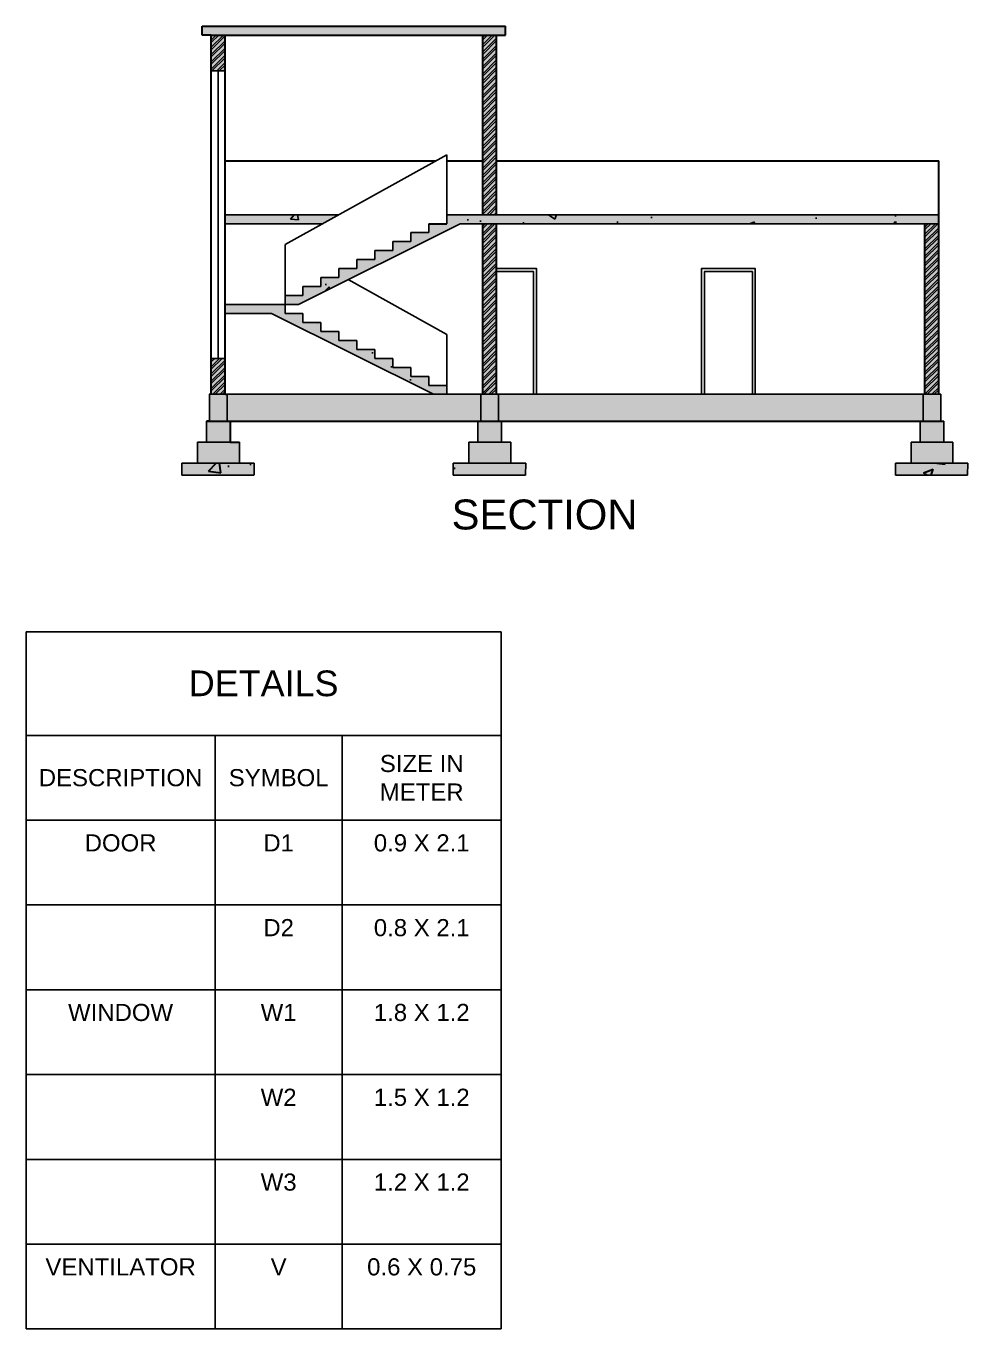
# Model space of a CAD drawing. Header units: metres. Extents: x 47.9 to 87.8, y 16.7 to 41.5.
# Drawn here: x 72.08 to 87.8, y 19.78 to 41.54 of the extents above; entities that cross this region are included whole.
import ezdxf

# ---------------------------------------------------------------- set-up
doc = ezdxf.new("R2010")
doc.units = ezdxf.units.M
doc.layers.add('DIMENSION', color=8, linetype='Continuous')
doc.layers.add('WALL', color=7, linetype='Continuous', lineweight=30)
doc.styles.get("Standard").update_dxf_attribs({"font": 'arial.ttf'})
pattern_1 = [(50, (-4.809, -1.9411), (1.639662, -0.143452), [0.17145, -1.88595]), (355, (-4.809, -1.9411), (-0.31719, 1.719512), [0.13716, -1.508765]), (100.4514, (-4.6723, -1.953), (1.32247, 1.57606), [0.14571, -1.602812]), (46.1842, (-4.809, -1.484), (2.43971, -0.37838), [0.257175, -2.828925]), (96.6356, (-4.6056, -1.5154), (2.13664, 2.226835), [0.218565, -2.40422]), (351.1842, (-4.809, -1.484), (2.13664, 2.226835), [0.20574, -2.26314]), (21, (-4.5803, -1.5982), (1.36453, -0.920387), [0.17145, -1.88595]), (326, (-4.5803, -1.5982), (0.556218, 1.657692), [0.13716, -1.50876]), (71.4514, (-4.4666, -1.6749), (1.920748, 0.737305), [0.14571, -1.60281]), (37.5, (-4.80894, -1.9411), (0.0277974, 0.7609953), [0, -1.490472, 0, -1.53162, 0, -1.514475]), (7.5, (-4.80894, -1.9411), (0.601377, 0.901625), [0, -0.873252, 0, -1.456182, 0, -0.577215]), (327.5, (-5.3187, -1.9411), (1.2203154, -0.0515587), [0, -0.5715, 0, -1.78308, 0, -2.36601]), (317.5, (-5.5473, -1.9411), (1.333163, 0.228838), [0, -0.74295, 0, -1.184148, 0, -1.68021])]
pattern_2 = [(45, (-4.80894, 0), (-0.06061673, 0.06061673), []), (45, (-4.76853, 0), (-0.06061673, 0.06061673), [])]
pattern_3 = [(50, (-4.809, 0), (1.639662, -0.143452), [0.17145, -1.88595]), (355, (-4.809, 0), (-0.31719, 1.719512), [0.13716, -1.508765]), (100.4514, (-4.6723, -0.012), (1.32247, 1.57606), [0.14571, -1.602812]), (46.1842, (-4.809, 0.4572), (2.43971, -0.37838), [0.257175, -2.828925]), (96.6356, (-4.6056, 0.4257), (2.13664, 2.226835), [0.218565, -2.40422]), (351.1842, (-4.809, 0.4572), (2.13664, 2.226835), [0.20574, -2.26314]), (21, (-4.5803, 0.3429), (1.36453, -0.920387), [0.17145, -1.88595]), (326, (-4.5803, 0.3429), (0.556218, 1.657692), [0.13716, -1.50876]), (71.4514, (-4.4666, 0.2662), (1.920748, 0.737305), [0.14571, -1.60281]), (37.5, (-4.80894, 0), (0.0277974, 0.7609953), [0, -1.490472, 0, -1.53162, 0, -1.514475]), (7.5, (-4.80894, 0), (0.601377, 0.901625), [0, -0.873252, 0, -1.456182, 0, -0.577215]), (327.5, (-5.3187, 0), (1.2203154, -0.0515587), [0, -0.5715, 0, -1.78308, 0, -2.36601]), (317.5, (-5.5473, 0), (1.333163, 0.228838), [0, -0.74295, 0, -1.184148, 0, -1.68021])]

# ---------------------------------------------------------------- blocks, each defined once
blk = doc.blocks.new('*T20')
at = {"color": 0, "linetype": 'ByBlock', "lineweight": -2, "transparency": 16777216}
for p, q in [((0, 0), (7.932, 0)), ((0, 0), (0, -11.644)), ((7.932, 0), (7.932, -11.644)), ((0, -1.731), (7.932, -1.731)), ((3.157, -1.731), (3.157, -11.644)), ((5.276, -1.731), (5.276, -11.644)), ((0, -3.147), (7.932, -3.147)), ((0, -4.563), (7.932, -4.563)), ((0, -5.979), (7.932, -5.979)), ((0, -7.396), (7.932, -7.396)), ((0, -8.812), (7.932, -8.812)), ((0, -10.228), (7.932, -10.228)), ((0, -11.644), (7.932, -11.644))]:
    blk.add_line(p, q, dxfattribs=at)
at = {"color": 0, "transparency": 16777216}
for s, insert, char_height, width, attachment_point in [('DETAILS', (3.966, -0.865), 0.4291, 7.45972, 5), ('SIZE IN METER', (6.604, -2.439), 0.28609, 2.18365, 5), ('DESCRIPTION', (1.578, -2.439), 0.28609, 2.68479, 5), ('SYMBOL', (4.216, -2.439), 0.2861, 1.64716, 5), ('DOOR', (1.578, -3.383), 0.2861, 2.68479, 2), ('D1', (4.216, -3.383), 0.2861, 1.64716, 2), ('0.9 X 2.1', (6.604, -3.383), 0.2861, 2.18365, 2), ('D2', (4.216, -4.799), 0.2861, 1.64716, 2), ('0.8 X 2.1', (6.604, -4.799), 0.2861, 2.18365, 2), ('WINDOW', (1.578, -6.215), 0.2861, 2.68479, 2), ('W1', (4.216, -6.215), 0.2861, 1.64716, 2), ('1.8 X 1.2', (6.604, -6.215), 0.2861, 2.18365, 2), ('W2', (4.216, -7.632), 0.2861, 1.64716, 2), ('1.5 X 1.2', (6.604, -7.632), 0.2861, 2.18365, 2), ('W3', (4.216, -9.048), 0.2861, 1.64716, 2), ('1.2 X 1.2', (6.604, -9.048), 0.2861, 2.18365, 2), ('VENTILATOR', (1.578, -10.464), 0.2861, 2.68479, 2), ('V', (4.216, -10.464), 0.286, 1.64716, 2), ('0.6 X 0.75', (6.604, -10.464), 0.2861, 2.18365, 2)]:
    blk.add_mtext(s, dxfattribs=dict(at, insert=insert, char_height=char_height, width=width, attachment_point=attachment_point))

msp = doc.modelspace()

# ---------------------------------------------------------------- hatches: boundary and pattern name
at = {"layer": 'DIMENSION', "true_color": 0x636466}
h = msp.add_hatch(color=251, dxfattribs=at)
h.dxf.hatch_style = 1
h.paths.add_polyline_path([(79.932, 41.391), (80.082, 41.391), (80.082, 41.541), (75.022, 41.541), (75.022, 41.391), (75.172, 41.391)])
h = msp.add_hatch(color=251, dxfattribs=at)
h.dxf.hatch_style = 1
h.paths.add_polyline_path([(75.402, 35.991), (75.172, 35.991), (75.172, 35.391), (75.402, 35.391)])
h.paths.add_polyline_path([(75.402, 41.391), (75.172, 41.391), (75.172, 40.791), (75.402, 40.791)])
h.paths.add_polyline_path([(87.082, 38.391), (79.702, 38.391), (79.102, 38.391), (79.102, 38.241), (78.802, 38.241), (78.802, 38.091), (78.502, 38.091), (78.502, 37.941), (78.202, 37.941), (78.202, 37.791), (77.902, 37.791), (77.902, 37.641), (77.602, 37.641), (77.602, 37.491), (77.302, 37.491), (77.302, 37.341), (77.002, 37.341), (77.002, 37.191), (76.702, 37.191), (76.702, 37.041), (76.402, 37.041), (76.402, 36.891), (76.625, 36.891), (79.325, 38.241), (79.702, 38.241), (87.082, 38.241)])
h.paths.add_polyline_path([(76.402, 36.891), (75.402, 36.891), (75.402, 36.741), (76.178, 36.741), (78.878, 35.391), (79.102, 35.391), (79.102, 35.541), (78.802, 35.541), (78.802, 35.691), (78.502, 35.691), (78.502, 35.841), (78.202, 35.841), (78.202, 35.991), (77.902, 35.991), (77.902, 36.141), (77.602, 36.141), (77.602, 36.291), (77.302, 36.291), (77.302, 36.441), (77.002, 36.441), (77.002, 36.591), (76.702, 36.591), (76.702, 36.741), (76.402, 36.741)])
at = {"layer": 'DIMENSION', "true_color": 0x939598}
h = msp.add_hatch(dxfattribs=at)
h.set_pattern_fill('ANSI32', color=252, scale=0.009)
h.set_pattern_definition(pattern_2)
h.paths.add_polyline_path([(87.082, 35.391), (87.312, 35.391), (87.312, 38.241), (87.082, 38.241)])
h.paths.add_polyline_path([(75.172, 40.791), (75.402, 40.791), (75.402, 41.391), (75.172, 41.391)])
h.paths.add_polyline_path([(75.172, 35.391), (75.402, 35.391), (75.402, 35.991), (75.172, 35.991)])
at = {"layer": 'DIMENSION', "true_color": 0x636466}
h = msp.add_hatch(color=251, dxfattribs=at)
h.dxf.hatch_style = 1
h.paths.add_polyline_path([(79.932, 41.391), (79.702, 41.391), (79.702, 39.291), (79.932, 39.291)])
h.paths.add_polyline_path([(79.932, 39.291), (79.702, 39.291), (79.702, 38.391), (79.932, 38.391)])
h.paths.add_polyline_path([(79.932, 38.241), (79.702, 38.241), (79.702, 35.391), (79.932, 35.391)])
at = {"layer": 'DIMENSION', "true_color": 0x939598}
h = msp.add_hatch(dxfattribs=at)
h.set_pattern_fill('ANSI32', color=252, scale=0.009)
h.set_pattern_definition(pattern_2)
h.paths.add_polyline_path([(79.932, 41.391), (79.702, 41.391), (79.702, 39.291), (79.932, 39.291)])
h.paths.add_polyline_path([(79.932, 39.291), (79.702, 39.291), (79.702, 38.391), (79.932, 38.391)])
h.paths.add_polyline_path([(79.932, 38.241), (79.702, 38.241), (79.702, 35.391), (79.932, 35.391)])
at = {"layer": 'DIMENSION', "true_color": 0x636466}
h = msp.add_hatch(color=251, dxfattribs=at)
h.dxf.hatch_style = 1
h.paths.add_polyline_path([(77.032, 38.241), (77.302, 38.391), (75.402, 38.391), (75.402, 38.241)])
at = {"layer": 'DIMENSION'}
h = msp.add_hatch(dxfattribs=at)
h.set_pattern_fill('AR-CONC', color=9, scale=0.009)
h.set_pattern_definition(pattern_1)
h.paths.add_polyline_path([(79.325, 38.241), (79.702, 38.241), (87.312, 38.241), (87.312, 38.391), (79.702, 38.391), (79.102, 38.391), (79.102, 38.241), (78.802, 38.241), (78.802, 38.091), (78.502, 38.091), (78.502, 37.941), (78.202, 37.941), (78.202, 37.791), (77.902, 37.791), (77.902, 37.641), (77.602, 37.641), (77.602, 37.491), (77.302, 37.491), (77.302, 37.341), (77.002, 37.341), (77.002, 37.191), (76.702, 37.191), (76.702, 37.041), (76.402, 37.041), (76.402, 36.891), (76.625, 36.891)])
h.paths.add_polyline_path([(75.402, 38.391), (75.402, 38.241), (77.032, 38.241), (77.302, 38.391)])
h.paths.add_polyline_path([(76.178, 36.741), (78.878, 35.391), (79.102, 35.391), (79.102, 35.541), (78.802, 35.541), (78.802, 35.691), (78.502, 35.691), (78.502, 35.841), (78.202, 35.841), (78.202, 35.991), (77.902, 35.991), (77.902, 36.141), (77.602, 36.141), (77.602, 36.291), (77.302, 36.291), (77.302, 36.441), (77.002, 36.441), (77.002, 36.591), (76.702, 36.591), (76.702, 36.741), (76.402, 36.741), (76.402, 36.891), (75.402, 36.891), (75.402, 36.741)])
h = msp.add_hatch(dxfattribs=at)
h.set_pattern_fill('AR-CONC', color=9, scale=0.009)
h.set_pattern_definition(pattern_1)
h.paths.add_polyline_path([(87.312, 38.241), (87.312, 38.391), (79.702, 38.391), (79.102, 38.391), (79.102, 38.241), (78.802, 38.241), (78.802, 38.091), (78.502, 38.091), (78.502, 37.941), (78.202, 37.941), (78.202, 37.791), (77.902, 37.791), (77.902, 37.641), (77.602, 37.641), (77.602, 37.491), (77.302, 37.491), (77.302, 37.341), (77.002, 37.341), (77.002, 37.191), (76.702, 37.191), (76.702, 37.041), (76.402, 37.041), (76.402, 36.891), (76.625, 36.891), (79.325, 38.241), (79.702, 38.241)])
at = {"layer": 'DIMENSION', "true_color": 0x636466}
h = msp.add_hatch(color=251, dxfattribs=at)
h.dxf.hatch_style = 1
h.paths.add_polyline_path([(87.312, 38.391), (79.702, 38.391), (79.102, 38.391), (79.102, 38.241), (78.802, 38.241), (78.802, 38.091), (78.502, 38.091), (78.502, 37.941), (78.202, 37.941), (78.202, 37.791), (77.902, 37.791), (77.902, 37.641), (77.602, 37.641), (77.602, 37.491), (77.302, 37.491), (77.302, 37.341), (77.002, 37.341), (77.002, 37.191), (76.702, 37.191), (76.702, 37.041), (76.402, 37.041), (76.402, 36.891), (76.625, 36.891), (79.325, 38.241), (79.702, 38.241), (87.312, 38.241)])
h.paths.add_polyline_path([(87.312, 38.241), (87.082, 38.241), (87.082, 35.391), (87.312, 35.391)])
at = {"layer": 'WALL', "true_color": 0x939598}
h = msp.add_hatch(color=252, dxfattribs=at)
h.dxf.hatch_style = 1
h.paths.add_polyline_path([(75.641, 34.591), (75.487, 34.591), (75.092, 34.591), (74.942, 34.591), (74.942, 34.241), (75.641, 34.241)])
h.paths.add_polyline_path([(75.487, 34.941), (75.437, 34.941), (75.142, 34.941), (75.092, 34.941), (75.092, 34.591), (75.487, 34.591)])
h.paths.add_polyline_path([(75.437, 35.391), (75.402, 35.391), (75.142, 35.391), (75.142, 34.941), (75.437, 34.941)])
at = {"layer": 'WALL', "true_color": 0xc7c8ca}
h = msp.add_hatch(dxfattribs=at)
h.set_pattern_fill('ANSI33', color=9, scale=0.009)
h.set_pattern_definition([(45, (-4.80894, 0), (-0.040411153, 0.040411153), []), (45, (-4.76853, 0), (-0.040411153, 0.040411153), [0.028575, -0.0142875])])
h.paths.add_polyline_path([(79.967, 35.391), (79.702, 35.391), (79.672, 35.391), (79.672, 34.941), (79.967, 34.941)])
h.paths.add_polyline_path([(80.017, 34.941), (79.622, 34.941), (79.622, 34.591), (80.017, 34.591)])
h.paths.add_polyline_path([(80.171, 34.591), (80.017, 34.591), (79.622, 34.591), (79.472, 34.591), (79.472, 34.241), (80.171, 34.241)])
h.paths.add_polyline_path([(75.437, 35.391), (75.402, 35.391), (75.142, 35.391), (75.142, 34.941), (75.437, 34.941)])
h.paths.add_polyline_path([(75.487, 34.941), (75.437, 34.941), (75.092, 34.941), (75.092, 34.591), (75.487, 34.591)])
h.paths.add_polyline_path([(75.641, 34.591), (75.487, 34.591), (75.092, 34.591), (74.942, 34.591), (74.942, 34.241), (75.641, 34.241)])
h.paths.add_polyline_path([(87.347, 35.391), (87.082, 35.391), (87.052, 35.391), (87.052, 34.941), (87.347, 34.941)])
h.paths.add_polyline_path([(87.397, 34.941), (87.002, 34.941), (87.002, 34.591), (87.397, 34.591)])
h.paths.add_polyline_path([(87.551, 34.591), (87.397, 34.591), (87.002, 34.591), (86.852, 34.591), (86.852, 34.241), (87.551, 34.241)])
at = {"layer": 'WALL', "true_color": 0x939598}
h = msp.add_hatch(color=252, dxfattribs=at)
h.dxf.hatch_style = 1
h.paths.add_polyline_path([(75.437, 35.391), (75.437, 34.941), (75.487, 34.941), (79.672, 34.941), (79.672, 35.391)])
h.paths.add_polyline_path([(87.052, 34.941), (87.052, 35.391), (79.967, 35.391), (79.967, 34.941)])
at = {"layer": 'WALL', "true_color": 0x636466}
h = msp.add_hatch(dxfattribs=at)
h.set_pattern_fill('GRAVEL', color=251, scale=0.01)
h.set_pattern_definition([(228.012788, (-4.626062, 0.254), (-2.032, -2.286), [0.03417214, -3.38304836]), (184.969741, (-4.648922, 0.2286), (3.0479999988, 0.2540000145), [0.0586405, -5.8054049]), (132.510447, (-4.707342, 0.22352), (2.540000001, -2.793999999), [0.04134815, -4.0934723]), (267.273689, (-4.806402, 0.16002), (0.2540000005, 5.08), [0.05340045, -5.28664374]), (292.833654, (-4.808942, 0.10668), (-1.2700000001, 3.048), [0.0523634, -5.1839808]), (357.273689, (-4.788622, 0.05842), (-5.08, 0.2540000005), [0.05340045, -5.28664374]), (37.69424, (-4.735282, 0.05588), (-3.30199999985, -2.5400000002), [0.07061937, -6.99131153]), (72.255328, (-4.679402, 0.09906), (1.7780000005, 5.58799999985), [0.06667195, -6.60052566]), (121.429566, (-4.659082, 0.16256), (-2.0320000003, 3.3019999998), [0.0535813, -5.3045546]), (175.236358, (-4.687022, 0.20828), (2.794, -0.2540000004), [0.0611713, -2.9973937]), (222.397438, (-4.747982, 0.21336), (-3.0479999999, -2.7940000001), [0.0791078, -7.83167725]), (138.814075, (-4.554942, 0.15748), (-1.778, 1.524), [0.02700045, -2.6730566]), (171.469234, (-4.575262, 0.17526), (3.3020000001, -0.5079999994), [0.0513682, -5.0854639]), (225, (-4.62606, 0.18288), (-4e-17, -0.254), [0.03592093, -0.3232893]), (203.19859, (-4.643842, 0.21336), (1.27, 0.508), [0.0193441, -1.91506224]), (291.80141, (-4.66162, 0.20574), (-0.254, 0.762), [0.02735656, -1.3404753]), (30.963757, (-4.65146, 0.18034), (0.762, 0.508), [0.04443197, -1.4366298]), (161.56505, (-4.61336, 0.2032), (0.508, -0.254), [0.0321287, -0.7710898]), (16.38954, (-4.808942, 0.20574), (2.54, 0.762), [0.0450088, -4.45588267]), (70.346176, (-4.765762, 0.21844), (-1.016, -2.794), [0.0377599, -3.73822157]), (293.19859, (-4.613362, 0.254), (-0.508, 1.27), [0.038688, -1.89571836]), (343.61046, (-4.598122, 0.21844), (-2.54, 0.7619999998), [0.0450088, -4.45588267]), (339.443955, (-4.808942, 0.04826), (-1.27, 0.508), [0.0434035, -2.1267734]), (294.77514, (-4.768302, 0.03302), (-1.2700000015, 2.7939999993), [0.0363672, -3.60035934]), (66.80141, (-4.610822, 0), (0.508, 1.27), [0.038688, -1.89571836]), (17.354025, (-4.595582, 0.03556), (-3.302, -1.0160000002), [0.0425783, -4.2152376]), (69.443955, (-4.735282, 0), (-0.508, -1.27), [0.02170176, -2.1484752]), (101.30993, (-4.62606, 0), (-0.254, 1.016), [0.01295146, -1.2821995]), (165.96376, (-4.6286, 0.0127), (0.762, -0.254), [0.0523634, -0.99490546]), (186.009006, (-4.679402, 0.0254), (2.54, 0.2540000001), [0.0485267, -4.8041365]), (303.69007, (-4.65146, 0.15748), (-0.254, 0.508), [0.0366324, -0.87917764]), (353.157227, (-4.631142, 0.127), (4.318, -0.5079999998), [0.0639557, -6.3316009]), (60.945396, (-4.567642, 0.11938), (-1.016, -1.778), [0.0261508, -2.5889392]), (90, (-4.55494, 0.14224), (-0.254, 0.254), [0.01524, -0.23876]), (120.256437, (-4.684482, 0.03302), (1.016, -1.778), [0.0352867, -3.4933941]), (48.012787, (-4.702262, 0.0635), (2.032, 2.286), [0.0683443, -3.3488762]), (0, (-4.65654, 0.1143), (0.254, 0.254), [0.06604, -0.18796]), (325.304846, (-4.590502, 0.1143), (2.540000001, -1.7779999986), [0.04016096, -3.9759317]), (254.054604, (-4.55748, 0.09144), (-0.254, -1.016), [0.0369829, -1.812165]), (207.645975, (-4.567642, 0.05588), (-4.8260000002, -2.5399999997), [0.0602145, -5.96124644]), (175.426079, (-4.620982, 0.02794), (-3.302, 0.254), [0.06370295, -6.30658465])])
h.paths.add_polyline_path([(75.437, 35.391), (75.437, 34.941), (75.487, 34.941), (79.672, 34.941), (79.672, 35.391)])
h.paths.add_polyline_path([(87.052, 34.941), (87.052, 35.391), (79.967, 35.391), (79.967, 34.941)])
at = {"layer": 'WALL', "true_color": 0x939598}
h = msp.add_hatch(color=252, dxfattribs=at)
h.dxf.hatch_style = 1
h.paths.add_polyline_path([(79.967, 35.391), (79.702, 35.391), (79.672, 35.391), (79.672, 34.941), (79.967, 34.941)])
h.paths.add_polyline_path([(80.017, 34.941), (79.622, 34.941), (79.622, 34.591), (80.017, 34.591)])
h.paths.add_polyline_path([(80.171, 34.591), (80.017, 34.591), (79.622, 34.591), (79.472, 34.591), (79.472, 34.241), (80.171, 34.241)])
h.paths.add_polyline_path([(87.347, 35.391), (87.082, 35.391), (87.052, 35.391), (87.052, 34.941), (87.347, 34.941)])
h.paths.add_polyline_path([(87.397, 34.941), (87.002, 34.941), (87.002, 34.591), (87.397, 34.591)])
h.paths.add_polyline_path([(87.551, 34.591), (87.397, 34.591), (87.002, 34.591), (86.852, 34.591), (86.852, 34.241), (87.551, 34.241)])
at = {"layer": 'WALL', "true_color": 0x636466}
h = msp.add_hatch(color=251, dxfattribs=at)
h.dxf.hatch_style = 1
h.paths.add_polyline_path([(75.885, 34.041), (75.89, 34.241), (74.679, 34.241), (74.679, 34.041)])
h.paths.add_polyline_path([(80.415, 34.041), (80.42, 34.241), (79.209, 34.241), (79.209, 34.041)])
h.paths.add_polyline_path([(87.795, 34.041), (87.8, 34.241), (86.589, 34.241), (86.589, 34.041)])
at = {"layer": 'WALL', "true_color": 0xc7c8ca}
h = msp.add_hatch(dxfattribs=at)
h.set_pattern_fill('AR-CONC', color=9, scale=0.009)
h.set_pattern_definition(pattern_3)
h.paths.add_polyline_path([(79.209, 34.241), (79.209, 34.041), (80.415, 34.041), (80.42, 34.241)])
h.paths.add_polyline_path([(87.795, 34.041), (87.8, 34.241), (86.589, 34.241), (86.589, 34.041)])
h.paths.add_polyline_path([(75.885, 34.041), (75.89, 34.241), (74.679, 34.241), (74.679, 34.041)])
at = {"layer": 'WALL', "true_color": 0x636466}
h = msp.add_hatch(dxfattribs=at)
h.set_pattern_fill('AR-CONC', color=251, scale=0.009)
h.set_pattern_definition(pattern_3)
h.paths.add_polyline_path([(80.415, 34.041), (80.42, 34.241), (79.209, 34.241), (79.209, 34.041)])
h = msp.add_hatch(dxfattribs=at)
h.set_pattern_fill('AR-CONC', color=251, scale=0.009)
h.set_pattern_definition(pattern_3)
h.paths.add_polyline_path([(86.589, 34.241), (86.589, 34.041), (87.795, 34.041), (87.8, 34.241)])

# ---------------------------------------------------------------- linework, layer by layer
at = {"layer": 'DIMENSION', "color": 8}
for p, q in [((75.172, 40.791), (75.402, 40.791)), ((75.287, 40.791), (75.287, 35.991)), ((79.102, 39.391), (76.402, 37.891)), ((79.102, 38.391), (79.102, 39.391)), ((79.102, 38.391), (79.102, 38.241)), ((79.102, 38.391), (79.102, 38.24)), ((79.102, 38.391), (79.702, 38.391)), ((76.625, 36.891), (79.325, 38.241)), ((78.802, 38.091), (78.502, 38.091)), ((78.502, 38.091), (78.502, 37.941)), ((79.102, 38.241), (78.802, 38.241)), ((78.802, 38.241), (78.802, 38.091)), ((79.325, 38.241), (79.702, 38.241)), ((76.402, 36.891), (76.402, 37.891)), ((78.502, 37.941), (78.202, 37.941)), ((78.202, 37.941), (78.202, 37.791)), ((78.202, 37.791), (77.902, 37.791)), ((77.902, 37.791), (77.902, 37.641)), ((77.602, 37.491), (77.302, 37.491)), ((77.302, 37.491), (77.302, 37.341)), ((77.902, 37.641), (77.602, 37.641)), ((77.602, 37.641), (77.602, 37.491)), ((77.302, 37.341), (77.002, 37.341)), ((77.002, 37.341), (77.002, 37.191)), ((77.455, 37.306), (79.102, 36.391)), ((76.702, 37.041), (76.402, 37.041)), ((76.402, 37.041), (76.402, 36.891)), ((76.402, 36.891), (76.402, 36.996)), ((77.002, 37.191), (76.702, 37.191)), ((76.702, 37.191), (76.702, 37.041)), ((76.172, 36.891), (75.402, 36.891)), ((75.402, 36.891), (76.402, 36.891)), ((76.172, 36.891), (75.402, 36.891)), ((75.402, 36.891), (76.625, 36.891)), ((76.402, 36.741), (76.402, 36.891)), ((76.402, 36.891), (76.402, 36.787)), ((76.178, 36.741), (75.402, 36.741)), ((76.178, 36.741), (78.878, 35.391)), ((76.702, 36.741), (76.402, 36.741)), ((76.702, 36.591), (76.702, 36.741)), ((77.002, 36.591), (76.702, 36.591)), ((77.002, 36.441), (77.002, 36.591)), ((77.302, 36.441), (77.002, 36.441)), ((77.302, 36.291), (77.302, 36.441)), ((79.102, 35.391), (79.102, 36.391)), ((77.602, 36.291), (77.302, 36.291)), ((77.602, 36.141), (77.602, 36.291)), ((77.902, 36.141), (77.602, 36.141)), ((77.902, 35.991), (77.902, 36.141)), ((75.172, 35.991), (75.402, 35.991)), ((78.202, 35.991), (77.902, 35.991)), ((78.202, 35.841), (78.202, 35.991)), ((78.502, 35.841), (78.202, 35.841)), ((78.502, 35.691), (78.502, 35.841)), ((78.802, 35.691), (78.502, 35.691)), ((78.802, 35.541), (78.802, 35.691)), ((79.102, 35.541), (78.802, 35.541)), ((79.102, 35.391), (79.102, 35.542)), ((79.102, 35.391), (79.102, 35.541))]:
    msp.add_line(p, q, dxfattribs=at)
at = {"layer": 'DIMENSION'}
for p, q in [((75.402, 38.391), (77.302, 38.391)), ((79.702, 38.391), (87.312, 38.391)), ((75.402, 38.241), (77.032, 38.241)), ((79.702, 38.241), (87.312, 38.241)), ((75.142, 35.391), (87.312, 35.391)), ((79.702, 35.391), (87.347, 35.391)), ((87.082, 35.391), (87.347, 35.391))]:
    msp.add_line(p, q, dxfattribs=at)
at = {"layer": 'DIMENSION', "color": 7}
for p, q in [((75.142, 35.391), (75.142, 34.941)), ((75.437, 35.391), (75.437, 34.941)), ((79.672, 35.391), (79.672, 34.941)), ((79.967, 35.391), (79.967, 34.941)), ((87.052, 35.391), (87.052, 34.941)), ((87.347, 35.391), (87.347, 34.941)), ((75.092, 34.941), (75.092, 34.591)), ((75.437, 34.941), (75.142, 34.941)), ((79.622, 34.941), (79.622, 34.591)), ((79.967, 34.941), (79.672, 34.941)), ((80.017, 34.941), (80.017, 34.591)), ((87.002, 34.941), (87.002, 34.591)), ((87.347, 34.941), (87.052, 34.941)), ((87.397, 34.941), (87.397, 34.591)), ((75.092, 34.591), (74.942, 34.591)), ((74.942, 34.591), (74.942, 34.241)), ((75.487, 34.591), (75.092, 34.591)), ((75.641, 34.591), (75.641, 34.241)), ((79.622, 34.591), (79.472, 34.591)), ((79.472, 34.591), (79.472, 34.241)), ((80.017, 34.591), (79.622, 34.591)), ((80.017, 34.591), (80.171, 34.591)), ((80.171, 34.591), (80.171, 34.241)), ((87.002, 34.591), (86.852, 34.591)), ((86.852, 34.591), (86.852, 34.241)), ((87.397, 34.591), (87.002, 34.591)), ((87.397, 34.591), (87.551, 34.591)), ((87.551, 34.591), (87.551, 34.241)), ((75.89, 34.241), (74.679, 34.241)), ((74.679, 34.241), (74.679, 34.041)), ((75.89, 34.241), (75.885, 34.041)), ((80.42, 34.241), (79.209, 34.241)), ((79.209, 34.241), (79.209, 34.041)), ((80.42, 34.241), (80.415, 34.041)), ((87.8, 34.241), (86.589, 34.241)), ((86.589, 34.241), (86.589, 34.041)), ((87.8, 34.241), (87.795, 34.041)), ((75.884, 34.041), (74.679, 34.041)), ((80.414, 34.041), (79.209, 34.041)), ((87.794, 34.041), (86.589, 34.041))]:
    msp.add_line(p, q, dxfattribs=at)
at = {"layer": 'DIMENSION', "color": 8}
for points in [[(79.932, 37.491), (80.602, 37.491), (80.602, 35.391)], [(79.932, 37.441), (80.552, 37.441), (80.552, 35.391)], [(83.352, 35.391), (83.352, 37.491), (84.252, 37.491), (84.252, 35.391)], [(83.402, 35.391), (83.402, 37.441), (84.202, 37.441), (84.202, 35.391)]]:
    msp.add_lwpolyline(points, dxfattribs=at)
at = {"layer": 'WALL', "color": 9}
for p, q in [((75.022, 41.541), (80.082, 41.541)), ((75.022, 41.391), (75.022, 41.541)), ((75.172, 41.391), (75.022, 41.391)), ((75.172, 35.391), (75.172, 41.391)), ((75.402, 36.891), (75.402, 41.391)), ((79.702, 38.391), (79.702, 41.391)), ((79.932, 41.391), (80.082, 41.391)), ((79.932, 38.391), (79.932, 41.391)), ((80.082, 41.391), (80.082, 41.541)), ((87.312, 35.391), (87.312, 39.291)), ((79.702, 35.391), (79.702, 38.241)), ((79.932, 35.391), (79.932, 38.241)), ((87.082, 35.391), (87.082, 38.241)), ((75.402, 35.391), (75.402, 36.891)), ((75.092, 34.941), (87.397, 34.941))]:
    msp.add_line(p, q, dxfattribs=at)
at = {"layer": 'WALL'}
for p, q in [((75.172, 41.391), (79.932, 41.391)), ((75.402, 39.291), (78.922, 39.291)), ((79.102, 39.291), (79.702, 39.291)), ((79.932, 39.291), (87.312, 39.291)), ((78.802, 38.241), (79.102, 38.241))]:
    msp.add_line(p, q, dxfattribs=at)
at = {"layer": 'WALL', "color": 7}
for p, q in [((75.172, 35.391), (75.142, 35.391)), ((75.402, 35.391), (75.437, 35.391)), ((75.142, 34.941), (75.092, 34.941)), ((75.437, 34.941), (75.487, 34.941)), ((75.487, 34.941), (75.487, 34.591)), ((75.487, 34.591), (75.641, 34.591))]:
    msp.add_line(p, q, dxfattribs=at)

# ---------------------------------------------------------------- block references
msp.add_blockref('*T20', (72.08, 31.426))

# ---------------------------------------------------------------- texts
at = {"layer": 'DIMENSION', "insert": (79.182, 33.634), "char_height": 0.5, "attachment_point": 1}
msp.add_mtext_dynamic_manual_height_columns('SECTION', width=2.23634, gutter_width=12.5, heights=[0.31], dxfattribs=at)

doc.saveas('drawing.dxf')
